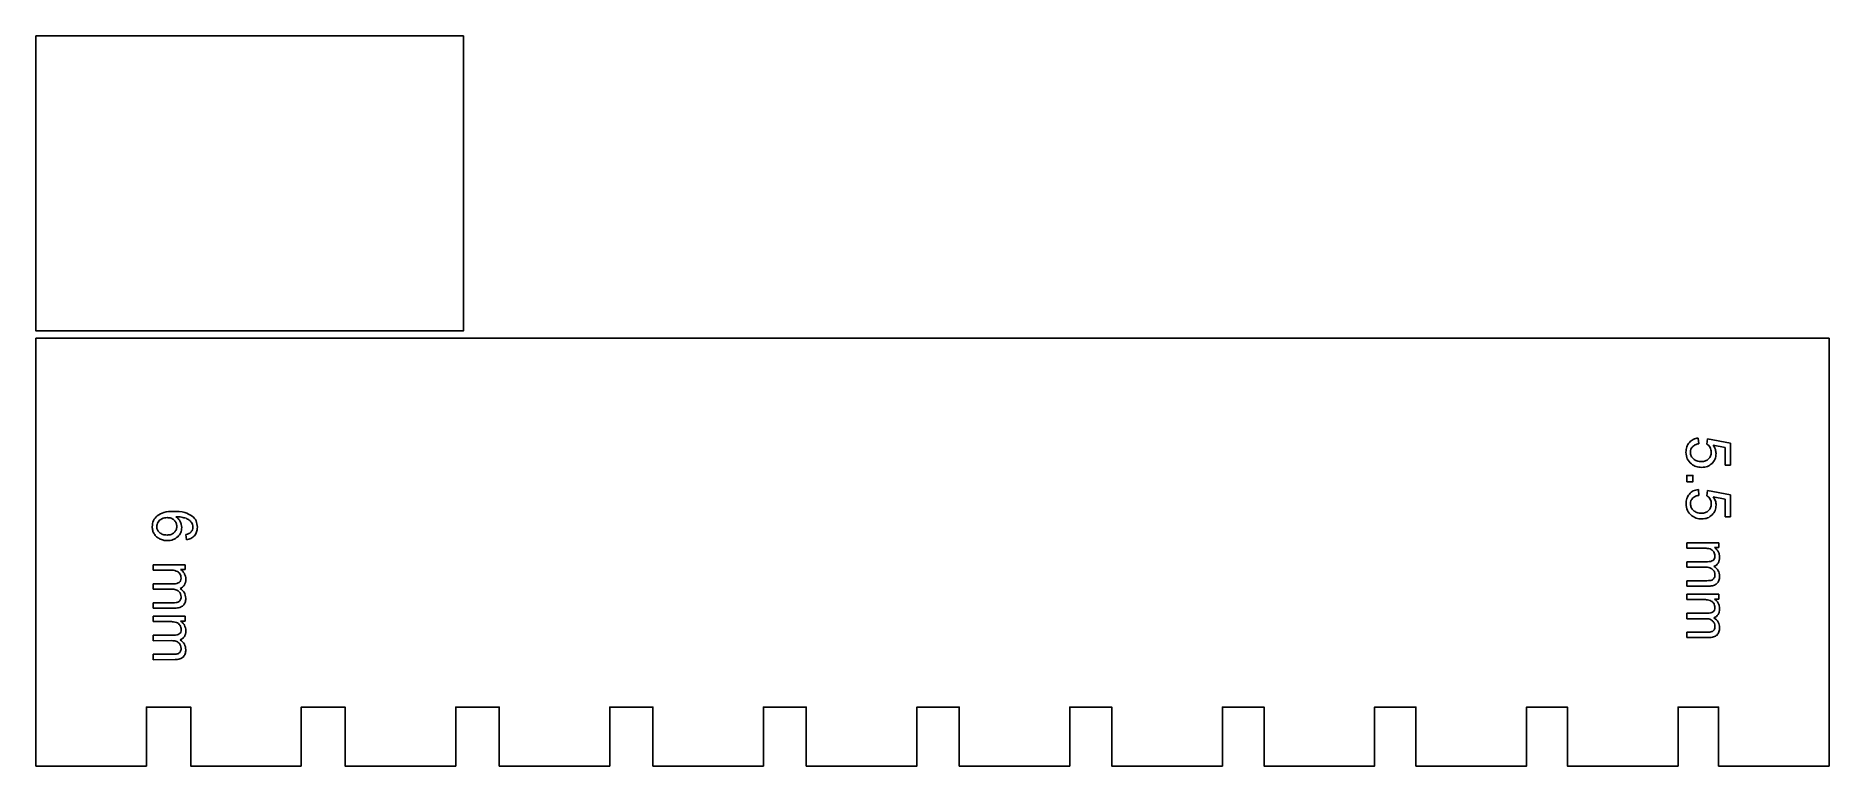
# Model space of a CAD drawing. Header units: millimetres. Extents: x 1 to 244, y -296 to -197.
import ezdxf

# ---------------------------------------------------------------- set-up
doc = ezdxf.new("R2010")
doc.units = ezdxf.units.MM
doc.layers.add('INSETS D 0.5', color=3, linetype='CONTINUOUS')
doc.layers.add('PERIMETER D 6.0', color=5, linetype='CONTINUOUS')

msp = doc.modelspace()

# ---------------------------------------------------------------- linework, layer by layer
at = {"layer": 'INSETS D 0.5'}
for p, q in [((226.57, -252.3), (226.5, -251.52)), ((227.77, -251.65), (227.68, -252.35)), ((230.85, -252.23), (227.77, -251.65)), ((228.53, -252.5), (230.15, -252.82)), ((230.15, -252.82), (230.15, -255.22)), ((230.85, -255.22), (230.85, -252.23)), ((230.15, -255.22), (230.85, -255.22)), ((226.57, -259.29), (226.51, -258.51)), ((227.77, -258.64), (227.68, -259.34)), ((230.86, -259.22), (227.77, -258.64)), ((228.54, -259.49), (230.15, -259.81)), ((230.15, -259.81), (230.15, -262.21)), ((230.86, -262.21), (230.86, -259.22)), ((230.15, -262.21), (230.86, -262.21)), ((21.36, -264.59), (21.42, -265.32)), ((229.29, -265.71), (224.94, -265.71)), ((224.94, -265.71), (224.94, -266.45)), ((224.94, -266.45), (227.2, -266.45)), ((228.68, -266.37), (229.29, -266.37)), ((229.29, -266.37), (229.29, -265.71)), ((21.24, -268.69), (16.89, -268.69)), ((16.89, -268.69), (16.89, -269.43)), ((16.89, -269.43), (19.15, -269.43)), ((20.63, -269.35), (21.24, -269.35)), ((21.24, -269.35), (21.24, -268.69)), ((227.77, -268.29), (224.94, -268.29)), ((224.94, -268.29), (224.94, -269.03)), ((224.94, -269.03), (227.47, -269.03)), ((19.72, -271.27), (16.89, -271.28)), ((16.89, -271.28), (16.89, -272.01)), ((16.89, -272.01), (19.42, -272.01)), ((227.68, -270.86), (224.95, -270.87)), ((224.95, -270.87), (224.95, -271.6)), ((224.95, -271.6), (227.93, -271.6)), ((19.63, -273.85), (16.89, -273.85)), ((16.89, -273.85), (16.89, -274.58)), ((16.89, -274.58), (19.88, -274.58)), ((229.29, -272.69), (224.95, -272.69)), ((224.95, -272.69), (224.95, -273.43)), ((224.95, -273.43), (227.2, -273.43)), ((228.69, -273.35), (229.29, -273.35)), ((229.29, -273.35), (229.29, -272.69)), ((21.24, -275.67), (16.9, -275.68)), ((16.9, -275.68), (16.9, -276.41)), ((16.9, -276.41), (19.15, -276.41)), ((20.63, -276.33), (21.24, -276.33)), ((21.24, -276.33), (21.24, -275.67)), ((227.77, -275.27), (224.95, -275.27)), ((224.95, -275.27), (224.95, -276.01)), ((224.95, -276.01), (227.48, -276.01)), ((19.72, -278.26), (16.9, -278.26)), ((16.9, -278.26), (16.9, -279)), ((16.9, -279), (19.42, -278.99)), ((227.69, -277.85), (224.95, -277.85)), ((224.95, -277.85), (224.95, -278.58)), ((224.95, -278.58), (227.94, -278.58)), ((19.64, -280.83), (16.9, -280.83)), ((16.9, -280.83), (16.9, -281.57)), ((16.9, -281.57), (19.88, -281.56))]:
    msp.add_line(p, q, dxfattribs=at)
msp.add_lwpolyline([(224.94, -257.44), (225.77, -257.44), (225.77, -256.6), (224.94, -256.6)], close=True, dxfattribs=at)
for points, knots in [([(224.83, -253.45), (224.85, -253.2), (224.87, -252.71), (225.15, -252.31), (225.29, -252.12)], [0, 0, 0, 0, 0.0752131, 0.1437529, 0.1437529, 0.1437529, 0.1437529]), ([(225.29, -252.12), (225.46, -251.96), (225.8, -251.64), (226.27, -251.56), (226.5, -251.52)], [0, 0, 0, 0, 0.0670521, 0.1377538, 0.1377538, 0.1377538, 0.1377538]), ([(225.72, -252.7), (225.64, -252.81), (225.47, -253.03), (225.45, -253.31), (225.44, -253.45)], [0, 0, 0, 0, 0.04059104, 0.08218233, 0.08218233, 0.08218233, 0.08218233]), ([(226.57, -252.3), (226.4, -252.33), (226.08, -252.39), (225.83, -252.6), (225.72, -252.7)], [0, 0, 0, 0, 0.05148933, 0.09523749, 0.09523749, 0.09523749, 0.09523749]), ([(228.1, -252.79), (228.04, -252.71), (227.93, -252.53), (227.76, -252.41), (227.68, -252.35)], [0, 0, 0, 0, 0.03161024, 0.06201681, 0.06201681, 0.06201681, 0.06201681]), ([(228.26, -253.44), (228.25, -253.32), (228.24, -253.1), (228.15, -252.89), (228.1, -252.79)], [0, 0, 0, 0, 0.03410797, 0.06682635, 0.06682635, 0.06682635, 0.06682635]), ([(228.53, -252.5), (228.64, -252.68), (228.86, -253.03), (228.89, -253.44), (228.91, -253.63)], [0, 0, 0, 0, 0.0621422, 0.1209159, 0.1209159, 0.1209159, 0.1209159]), ([(225.56, -255.03), (225.35, -254.81), (224.91, -254.38), (224.86, -253.77), (224.83, -253.45)], [0, 0, 0, 0, 0.0874243, 0.1785869, 0.1785869, 0.1785869, 0.1785869]), ([(225.44, -253.45), (225.45, -253.62), (225.49, -253.97), (225.72, -254.22), (225.84, -254.35)], [0, 0, 0, 0, 0.0501264, 0.1009201, 0.1009201, 0.1009201, 0.1009201]), ([(226.97, -255.5), (226.71, -255.48), (226.2, -255.45), (225.77, -255.17), (225.56, -255.03)], [0, 0, 0, 0, 0.076843, 0.1508432, 0.1508432, 0.1508432, 0.1508432]), ([(225.84, -254.35), (225.99, -254.46), (226.31, -254.69), (226.7, -254.71), (226.9, -254.72)], [0, 0, 0, 0, 0.054223, 0.1146828, 0.1146828, 0.1146828, 0.1146828]), ([(226.9, -254.72), (227.1, -254.71), (227.46, -254.69), (227.76, -254.47), (227.9, -254.36)], [0, 0, 0, 0, 0.0570684, 0.1076706, 0.1076706, 0.1076706, 0.1076706]), ([(228.37, -254.96), (228.17, -255.12), (227.76, -255.44), (227.24, -255.48), (226.97, -255.5)], [0, 0, 0, 0, 0.0742418, 0.1531686, 0.1531686, 0.1531686, 0.1531686]), ([(227.9, -254.36), (228, -254.23), (228.22, -253.96), (228.25, -253.62), (228.26, -253.44)], [0, 0, 0, 0, 0.0491654, 0.101784, 0.101784, 0.101784, 0.101784]), ([(228.91, -253.63), (228.89, -253.88), (228.85, -254.38), (228.53, -254.77), (228.37, -254.96)], [0, 0, 0, 0, 0.0737091, 0.1464167, 0.1464167, 0.1464167, 0.1464167]), ([(224.84, -260.44), (224.85, -260.19), (224.88, -259.7), (225.16, -259.3), (225.29, -259.11)], [0, 0, 0, 0, 0.0752131, 0.143753, 0.143753, 0.143753, 0.143753]), ([(225.29, -259.11), (225.46, -258.95), (225.81, -258.63), (226.27, -258.55), (226.51, -258.51)], [0, 0, 0, 0, 0.0670521, 0.1377538, 0.1377538, 0.1377538, 0.1377538]), ([(225.73, -259.69), (225.64, -259.8), (225.47, -260.02), (225.45, -260.3), (225.44, -260.44)], [0, 0, 0, 0, 0.04059102, 0.08218236, 0.08218236, 0.08218236, 0.08218236]), ([(226.57, -259.29), (226.4, -259.32), (226.08, -259.38), (225.84, -259.59), (225.73, -259.69)], [0, 0, 0, 0, 0.05148933, 0.09523747, 0.09523747, 0.09523747, 0.09523747]), ([(228.1, -259.79), (228.05, -259.7), (227.93, -259.52), (227.77, -259.4), (227.68, -259.34)], [0, 0, 0, 0, 0.03161024, 0.06201681, 0.06201681, 0.06201681, 0.06201681]), ([(228.27, -260.43), (228.26, -260.31), (228.25, -260.09), (228.15, -259.88), (228.1, -259.79)], [0, 0, 0, 0, 0.03410796, 0.06682634, 0.06682634, 0.06682634, 0.06682634]), ([(228.54, -259.49), (228.65, -259.67), (228.86, -260.02), (228.9, -260.43), (228.92, -260.62)], [0, 0, 0, 0, 0.0621422, 0.1209159, 0.1209159, 0.1209159, 0.1209159]), ([(16.78, -263.55), (16.81, -263.26), (16.86, -262.68), (17.26, -262.26), (17.46, -262.05)], [0, 0, 0, 0, 0.0852927, 0.1690642, 0.1690642, 0.1690642, 0.1690642]), ([(17.46, -262.05), (17.75, -261.88), (18.44, -261.48), (19.23, -261.47), (19.69, -261.46)], [0, 0, 0, 0, 0.0997142, 0.2340798, 0.2340798, 0.2340798, 0.2340798]), ([(18.1, -262.47), (17.99, -262.53), (17.78, -262.64), (17.64, -262.83), (17.57, -262.93)], [0, 0, 0, 0, 0.03626358, 0.07042939, 0.07042939, 0.07042939, 0.07042939]), ([(18.83, -262.31), (18.7, -262.32), (18.45, -262.33), (18.22, -262.43), (18.1, -262.47)], [0, 0, 0, 0, 0.03746285, 0.0750777, 0.0750777, 0.0750777, 0.0750777]), ([(19.77, -262.66), (19.64, -262.56), (19.36, -262.35), (19.01, -262.32), (18.83, -262.31)], [0, 0, 0, 0, 0.0489259, 0.1021817, 0.1021817, 0.1021817, 0.1021817]), ([(19.69, -261.46), (20.21, -261.47), (21.1, -261.48), (21.89, -261.92), (22.22, -262.1)], [0, 0, 0, 0, 0.1510612, 0.2645321, 0.2645321, 0.2645321, 0.2645321]), ([(20.13, -263.51), (20.11, -263.35), (20.08, -263.03), (19.87, -262.78), (19.77, -262.66)], [0, 0, 0, 0, 0.04700645, 0.09401043, 0.09401043, 0.09401043, 0.09401043]), ([(19.98, -262.2), (20.1, -262.29), (20.35, -262.47), (20.5, -262.72), (20.58, -262.85)], [0, 0, 0, 0, 0.04604888, 0.08939387, 0.08939387, 0.08939387, 0.08939387]), ([(21.37, -262.4), (21.17, -262.35), (20.72, -262.21), (20.25, -262.2), (19.98, -262.2)], [0, 0, 0, 0, 0.0609749, 0.14088, 0.14088, 0.14088, 0.14088]), ([(22.11, -262.95), (22.01, -262.84), (21.8, -262.61), (21.52, -262.47), (21.37, -262.4)], [0, 0, 0, 0, 0.04406161, 0.09306656, 0.09306656, 0.09306656, 0.09306656]), ([(22.22, -262.1), (22.42, -262.31), (22.83, -262.73), (22.88, -263.32), (22.91, -263.61)], [0, 0, 0, 0, 0.0835933, 0.1705414, 0.1705414, 0.1705414, 0.1705414]), ([(225.57, -262.02), (225.35, -261.8), (224.92, -261.37), (224.86, -260.76), (224.84, -260.44)], [0, 0, 0, 0, 0.0874242, 0.1785868, 0.1785868, 0.1785868, 0.1785868]), ([(225.44, -260.44), (225.46, -260.61), (225.49, -260.96), (225.73, -261.21), (225.84, -261.34)], [0, 0, 0, 0, 0.0501264, 0.10092, 0.10092, 0.10092, 0.10092]), ([(226.97, -262.49), (226.71, -262.47), (226.2, -262.44), (225.78, -262.16), (225.57, -262.02)], [0, 0, 0, 0, 0.0768431, 0.1508432, 0.1508432, 0.1508432, 0.1508432]), ([(225.84, -261.34), (225.99, -261.45), (226.31, -261.68), (226.7, -261.7), (226.91, -261.71)], [0, 0, 0, 0, 0.0542231, 0.1146828, 0.1146828, 0.1146828, 0.1146828]), ([(226.91, -261.71), (227.1, -261.7), (227.47, -261.68), (227.76, -261.46), (227.9, -261.36)], [0, 0, 0, 0, 0.0570684, 0.1076706, 0.1076706, 0.1076706, 0.1076706]), ([(228.37, -261.95), (228.17, -262.11), (227.77, -262.43), (227.24, -262.47), (226.97, -262.49)], [0, 0, 0, 0, 0.0742418, 0.1531686, 0.1531686, 0.1531686, 0.1531686]), ([(227.9, -261.36), (228.01, -261.22), (228.23, -260.96), (228.25, -260.61), (228.27, -260.43)], [0, 0, 0, 0, 0.0491653, 0.101784, 0.101784, 0.101784, 0.101784]), ([(228.92, -260.62), (228.89, -260.87), (228.85, -261.37), (228.53, -261.76), (228.37, -261.95)], [0, 0, 0, 0, 0.0737091, 0.1464167, 0.1464167, 0.1464167, 0.1464167]), ([(17.04, -264.52), (16.97, -264.37), (16.81, -264.06), (16.79, -263.72), (16.78, -263.55)], [0, 0, 0, 0, 0.0493744, 0.1009385, 0.1009385, 0.1009385, 0.1009385]), ([(17.79, -265.18), (17.63, -265.1), (17.34, -264.93), (17.14, -264.65), (17.04, -264.52)], [0, 0, 0, 0, 0.0516635, 0.1010073, 0.1010073, 0.1010073, 0.1010073]), ([(17.57, -262.93), (17.52, -263.02), (17.41, -263.21), (17.4, -263.43), (17.39, -263.54)], [0, 0, 0, 0, 0.03275866, 0.06429642, 0.06429642, 0.06429642, 0.06429642]), ([(17.39, -263.54), (17.41, -263.69), (17.44, -264), (17.66, -264.22), (17.77, -264.34)], [0, 0, 0, 0, 0.0443929, 0.09080747, 0.09080747, 0.09080747, 0.09080747]), ([(17.77, -264.34), (17.91, -264.44), (18.22, -264.65), (18.59, -264.66), (18.79, -264.67)], [0, 0, 0, 0, 0.0510441, 0.1095614, 0.1095614, 0.1095614, 0.1095614]), ([(18.79, -264.67), (18.98, -264.66), (19.34, -264.65), (19.63, -264.44), (19.77, -264.34)], [0, 0, 0, 0, 0.0562247, 0.1053869, 0.1053869, 0.1053869, 0.1053869]), ([(20.24, -264.91), (20.04, -265.06), (19.62, -265.37), (19.1, -265.41), (18.84, -265.43)], [0, 0, 0, 0, 0.0732906, 0.1523754, 0.1523754, 0.1523754, 0.1523754]), ([(19.77, -264.34), (19.87, -264.22), (20.08, -263.98), (20.11, -263.67), (20.13, -263.51)], [0, 0, 0, 0, 0.04608481, 0.09299082, 0.09299082, 0.09299082, 0.09299082]), ([(20.78, -263.65), (20.76, -263.89), (20.71, -264.37), (20.39, -264.73), (20.24, -264.91)], [0, 0, 0, 0, 0.0695303, 0.1397549, 0.1397549, 0.1397549, 0.1397549]), ([(20.58, -262.85), (20.64, -262.98), (20.75, -263.23), (20.77, -263.51), (20.78, -263.65)], [0, 0, 0, 0, 0.04205818, 0.08358429, 0.08358429, 0.08358429, 0.08358429]), ([(21.36, -264.59), (21.49, -264.55), (21.72, -264.5), (21.91, -264.37), (21.99, -264.31)], [0, 0, 0, 0, 0.0392847, 0.06943608, 0.06943608, 0.06943608, 0.06943608]), ([(22.51, -264.78), (22.36, -264.91), (22.05, -265.2), (21.64, -265.28), (21.42, -265.32)], [0, 0, 0, 0, 0.0595218, 0.1244968, 0.1244968, 0.1244968, 0.1244968]), ([(21.99, -264.31), (22.08, -264.2), (22.27, -263.99), (22.29, -263.71), (22.3, -263.57)], [0, 0, 0, 0, 0.04088125, 0.08195768, 0.08195768, 0.08195768, 0.08195768]), ([(22.3, -263.57), (22.3, -263.46), (22.28, -263.23), (22.16, -263.05), (22.11, -262.95)], [0, 0, 0, 0, 0.03341206, 0.06571916, 0.06571916, 0.06571916, 0.06571916]), ([(22.91, -263.61), (22.9, -263.84), (22.87, -264.26), (22.63, -264.61), (22.51, -264.78)], [0, 0, 0, 0, 0.0651701, 0.1247619, 0.1247619, 0.1247619, 0.1247619]), ([(18.84, -265.43), (18.65, -265.42), (18.29, -265.4), (17.95, -265.25), (17.79, -265.18)], [0, 0, 0, 0, 0.054824, 0.1085202, 0.1085202, 0.1085202, 0.1085202]), ([(228.11, -266.56), (227.98, -266.53), (227.68, -266.45), (227.37, -266.45), (227.2, -266.45)], [0, 0, 0, 0, 0.03948845, 0.09195986, 0.09195986, 0.09195986, 0.09195986]), ([(228.59, -266.95), (228.52, -266.86), (228.4, -266.69), (228.2, -266.61), (228.11, -266.56)], [0, 0, 0, 0, 0.0304071, 0.06217442, 0.06217442, 0.06217442, 0.06217442]), ([(228.5, -268.11), (228.58, -268.04), (228.73, -267.87), (228.74, -267.64), (228.75, -267.52)], [0, 0, 0, 0, 0.03004492, 0.06577416, 0.06577416, 0.06577416, 0.06577416]), ([(228.75, -267.52), (228.74, -267.42), (228.73, -267.22), (228.63, -267.04), (228.59, -266.95)], [0, 0, 0, 0, 0.03020688, 0.06039206, 0.06039206, 0.06039206, 0.06039206]), ([(228.68, -266.37), (228.78, -266.44), (228.99, -266.59), (229.12, -266.8), (229.19, -266.91)], [0, 0, 0, 0, 0.03738943, 0.07540232, 0.07540232, 0.07540232, 0.07540232]), ([(229.19, -266.91), (229.25, -267.03), (229.37, -267.27), (229.38, -267.54), (229.39, -267.68)], [0, 0, 0, 0, 0.03914043, 0.08045733, 0.08045733, 0.08045733, 0.08045733]), ([(20.05, -269.55), (19.93, -269.51), (19.63, -269.43), (19.32, -269.43), (19.15, -269.43)], [0, 0, 0, 0, 0.03948846, 0.09195987, 0.09195987, 0.09195987, 0.09195987]), ([(20.53, -269.93), (20.47, -269.85), (20.34, -269.68), (20.15, -269.59), (20.05, -269.55)], [0, 0, 0, 0, 0.03040715, 0.06217446, 0.06217446, 0.06217446, 0.06217446]), ([(20.7, -270.5), (20.69, -270.4), (20.68, -270.2), (20.58, -270.02), (20.53, -269.93)], [0, 0, 0, 0, 0.03020694, 0.06039201, 0.06039201, 0.06039201, 0.06039201]), ([(20.63, -269.35), (20.73, -269.42), (20.93, -269.57), (21.07, -269.79), (21.14, -269.89)], [0, 0, 0, 0, 0.03738936, 0.07540225, 0.07540225, 0.07540225, 0.07540225]), ([(21.14, -269.89), (21.2, -270.01), (21.31, -270.26), (21.33, -270.53), (21.34, -270.67)], [0, 0, 0, 0, 0.03914043, 0.08045733, 0.08045733, 0.08045733, 0.08045733]), ([(228.45, -269.33), (228.32, -269.24), (228.03, -269.04), (227.67, -269.03), (227.47, -269.03)], [0, 0, 0, 0, 0.0456945, 0.1041508, 0.1041508, 0.1041508, 0.1041508]), ([(227.77, -268.29), (227.91, -268.29), (228.17, -268.28), (228.4, -268.16), (228.5, -268.11)], [0, 0, 0, 0, 0.04320926, 0.07674502, 0.07674502, 0.07674502, 0.07674502]), ([(228.75, -270.09), (228.74, -269.95), (228.72, -269.66), (228.54, -269.44), (228.45, -269.33)], [0, 0, 0, 0, 0.04263787, 0.08375797, 0.08375797, 0.08375797, 0.08375797]), ([(229.19, -268.48), (229.11, -268.57), (228.97, -268.76), (228.74, -268.86), (228.63, -268.91)], [0, 0, 0, 0, 0.03566991, 0.07204166, 0.07204166, 0.07204166, 0.07204166]), ([(228.63, -268.91), (228.85, -269.09), (229.28, -269.44), (229.35, -269.99), (229.39, -270.25)], [0, 0, 0, 0, 0.0823504, 0.1596282, 0.1596282, 0.1596282, 0.1596282]), ([(229.39, -267.68), (229.38, -267.83), (229.37, -268.11), (229.25, -268.36), (229.19, -268.48)], [0, 0, 0, 0, 0.04423122, 0.08255499, 0.08255499, 0.08255499, 0.08255499]), ([(20.39, -272.31), (20.27, -272.23), (19.97, -272.03), (19.62, -272.02), (19.42, -272.01)], [0, 0, 0, 0, 0.0456945, 0.1041508, 0.1041508, 0.1041508, 0.1041508]), ([(19.72, -271.27), (19.86, -271.27), (20.12, -271.27), (20.35, -271.15), (20.45, -271.09)], [0, 0, 0, 0, 0.04320926, 0.07674499, 0.07674499, 0.07674499, 0.07674499]), ([(20.7, -273.07), (20.69, -272.93), (20.66, -272.64), (20.48, -272.42), (20.39, -272.31)], [0, 0, 0, 0, 0.04263787, 0.08375807, 0.08375807, 0.08375807, 0.08375807]), ([(20.45, -271.09), (20.52, -271.02), (20.68, -270.86), (20.69, -270.63), (20.7, -270.5)], [0, 0, 0, 0, 0.03004492, 0.06577416, 0.06577416, 0.06577416, 0.06577416]), ([(21.14, -271.46), (21.06, -271.56), (20.91, -271.75), (20.69, -271.85), (20.58, -271.9)], [0, 0, 0, 0, 0.03566982, 0.07204157, 0.07204157, 0.07204157, 0.07204157]), ([(20.58, -271.9), (20.8, -272.08), (21.23, -272.43), (21.3, -272.97), (21.34, -273.24)], [0, 0, 0, 0, 0.0823504, 0.1596282, 0.1596282, 0.1596282, 0.1596282]), ([(21.34, -270.67), (21.33, -270.82), (21.32, -271.1), (21.19, -271.34), (21.14, -271.46)], [0, 0, 0, 0, 0.04423122, 0.0825551, 0.0825551, 0.0825551, 0.0825551]), ([(227.68, -270.86), (227.81, -270.86), (228.03, -270.86), (228.24, -270.81), (228.32, -270.79)], [0, 0, 0, 0, 0.03805376, 0.06424158, 0.06424158, 0.06424158, 0.06424158]), ([(229.03, -271.25), (228.89, -271.35), (228.56, -271.58), (228.15, -271.59), (227.93, -271.6)], [0, 0, 0, 0, 0.0524336, 0.1178337, 0.1178337, 0.1178337, 0.1178337]), ([(228.32, -270.79), (228.38, -270.76), (228.51, -270.7), (228.59, -270.59), (228.63, -270.53)], [0, 0, 0, 0, 0.02023607, 0.04127268, 0.04127268, 0.04127268, 0.04127268]), ([(228.63, -270.53), (228.67, -270.47), (228.74, -270.33), (228.75, -270.17), (228.75, -270.09)], [0, 0, 0, 0, 0.02231613, 0.04623901, 0.04623901, 0.04623901, 0.04623901]), ([(229.39, -270.25), (229.38, -270.45), (229.36, -270.82), (229.14, -271.11), (229.03, -271.25)], [0, 0, 0, 0, 0.0578928, 0.1079639, 0.1079639, 0.1079639, 0.1079639]), ([(19.63, -273.85), (19.76, -273.85), (19.97, -273.85), (20.18, -273.8), (20.27, -273.78)], [0, 0, 0, 0, 0.03805376, 0.06424158, 0.06424158, 0.06424158, 0.06424158]), ([(20.98, -274.23), (20.83, -274.33), (20.5, -274.56), (20.1, -274.57), (19.88, -274.58)], [0, 0, 0, 0, 0.0524335, 0.1178336, 0.1178336, 0.1178336, 0.1178336]), ([(20.27, -273.78), (20.33, -273.75), (20.46, -273.69), (20.54, -273.57), (20.58, -273.52)], [0, 0, 0, 0, 0.02023607, 0.04127268, 0.04127268, 0.04127268, 0.04127268]), ([(20.58, -273.52), (20.62, -273.45), (20.69, -273.31), (20.7, -273.16), (20.7, -273.07)], [0, 0, 0, 0, 0.02231613, 0.04623889, 0.04623889, 0.04623889, 0.04623889]), ([(21.34, -273.24), (21.33, -273.44), (21.31, -273.81), (21.08, -274.1), (20.98, -274.23)], [0, 0, 0, 0, 0.057893, 0.1079641, 0.1079641, 0.1079641, 0.1079641]), ([(228.11, -273.55), (227.98, -273.51), (227.69, -273.43), (227.38, -273.43), (227.2, -273.43)], [0, 0, 0, 0, 0.03948842, 0.09195984, 0.09195984, 0.09195984, 0.09195984]), ([(228.59, -273.93), (228.53, -273.85), (228.4, -273.68), (228.21, -273.59), (228.11, -273.55)], [0, 0, 0, 0, 0.03040701, 0.06217439, 0.06217439, 0.06217439, 0.06217439]), ([(228.51, -275.09), (228.58, -275.02), (228.74, -274.85), (228.75, -274.63), (228.76, -274.5)], [0, 0, 0, 0, 0.03004502, 0.06577413, 0.06577413, 0.06577413, 0.06577413]), ([(228.76, -274.5), (228.75, -274.4), (228.73, -274.2), (228.64, -274.02), (228.59, -273.93)], [0, 0, 0, 0, 0.03020699, 0.06039207, 0.06039207, 0.06039207, 0.06039207]), ([(228.69, -273.35), (228.79, -273.42), (228.99, -273.57), (229.13, -273.79), (229.2, -273.89)], [0, 0, 0, 0, 0.03738943, 0.07540223, 0.07540223, 0.07540223, 0.07540223]), ([(229.39, -274.67), (229.39, -274.82), (229.38, -275.09), (229.25, -275.34), (229.19, -275.46)], [0, 0, 0, 0, 0.04423133, 0.08255522, 0.08255522, 0.08255522, 0.08255522]), ([(229.2, -273.89), (229.26, -274.01), (229.37, -274.26), (229.39, -274.53), (229.39, -274.67)], [0, 0, 0, 0, 0.03914043, 0.08045721, 0.08045721, 0.08045721, 0.08045721]), ([(20.06, -276.53), (19.93, -276.5), (19.63, -276.42), (19.33, -276.41), (19.15, -276.41)], [0, 0, 0, 0, 0.03948847, 0.09195988, 0.09195988, 0.09195988, 0.09195988]), ([(20.54, -276.91), (20.48, -276.83), (20.35, -276.66), (20.16, -276.57), (20.06, -276.53)], [0, 0, 0, 0, 0.03040701, 0.06217439, 0.06217439, 0.06217439, 0.06217439]), ([(20.7, -277.49), (20.7, -277.38), (20.68, -277.18), (20.59, -277), (20.54, -276.91)], [0, 0, 0, 0, 0.03020699, 0.06039207, 0.06039207, 0.06039207, 0.06039207]), ([(20.63, -276.33), (20.73, -276.41), (20.94, -276.56), (21.08, -276.77), (21.15, -276.88)], [0, 0, 0, 0, 0.03738943, 0.07540223, 0.07540223, 0.07540223, 0.07540223]), ([(21.15, -276.88), (21.2, -277), (21.32, -277.24), (21.33, -277.51), (21.34, -277.65)], [0, 0, 0, 0, 0.03914043, 0.08045733, 0.08045733, 0.08045733, 0.08045733]), ([(228.45, -276.31), (228.32, -276.22), (228.03, -276.02), (227.68, -276.01), (227.48, -276.01)], [0, 0, 0, 0, 0.0456944, 0.1041507, 0.1041507, 0.1041507, 0.1041507]), ([(227.77, -275.27), (227.92, -275.27), (228.18, -275.26), (228.41, -275.14), (228.51, -275.09)], [0, 0, 0, 0, 0.04320926, 0.07674502, 0.07674502, 0.07674502, 0.07674502]), ([(228.76, -277.07), (228.75, -276.93), (228.72, -276.64), (228.54, -276.42), (228.45, -276.31)], [0, 0, 0, 0, 0.04263787, 0.08375807, 0.08375807, 0.08375807, 0.08375807]), ([(229.19, -275.46), (229.12, -275.55), (228.97, -275.75), (228.75, -275.84), (228.63, -275.89)], [0, 0, 0, 0, 0.03566982, 0.07204157, 0.07204157, 0.07204157, 0.07204157]), ([(228.63, -275.89), (228.86, -276.07), (229.29, -276.42), (229.36, -276.97), (229.4, -277.24)], [0, 0, 0, 0, 0.0823503, 0.1596281, 0.1596281, 0.1596281, 0.1596281]), ([(228.64, -277.51), (228.67, -277.45), (228.75, -277.31), (228.75, -277.15), (228.76, -277.07)], [0, 0, 0, 0, 0.02231602, 0.0462389, 0.0462389, 0.0462389, 0.0462389]), ([(229.4, -277.24), (229.39, -277.43), (229.37, -277.8), (229.14, -278.1), (229.04, -278.23)], [0, 0, 0, 0, 0.0578931, 0.1079642, 0.1079642, 0.1079642, 0.1079642]), ([(20.4, -279.3), (20.27, -279.21), (19.98, -279.01), (19.62, -279), (19.42, -278.99)], [0, 0, 0, 0, 0.0456945, 0.1041508, 0.1041508, 0.1041508, 0.1041508]), ([(19.72, -278.26), (19.87, -278.25), (20.13, -278.25), (20.36, -278.13), (20.46, -278.08)], [0, 0, 0, 0, 0.04320926, 0.07674502, 0.07674502, 0.07674502, 0.07674502]), ([(20.7, -280.06), (20.69, -279.91), (20.67, -279.63), (20.49, -279.4), (20.4, -279.3)], [0, 0, 0, 0, 0.04263787, 0.08375797, 0.08375797, 0.08375797, 0.08375797]), ([(20.46, -278.08), (20.53, -278), (20.69, -277.84), (20.7, -277.61), (20.7, -277.49)], [0, 0, 0, 0, 0.03004502, 0.06577413, 0.06577413, 0.06577413, 0.06577413]), ([(21.14, -278.44), (21.07, -278.54), (20.92, -278.73), (20.69, -278.83), (20.58, -278.88)], [0, 0, 0, 0, 0.03566991, 0.07204166, 0.07204166, 0.07204166, 0.07204166]), ([(20.58, -278.88), (20.8, -279.06), (21.23, -279.41), (21.31, -279.95), (21.34, -280.22)], [0, 0, 0, 0, 0.0823503, 0.1596281, 0.1596281, 0.1596281, 0.1596281]), ([(21.34, -277.65), (21.34, -277.8), (21.33, -278.08), (21.2, -278.33), (21.14, -278.44)], [0, 0, 0, 0, 0.0442311, 0.08255499, 0.08255499, 0.08255499, 0.08255499]), ([(227.69, -277.85), (227.82, -277.85), (228.03, -277.85), (228.24, -277.8), (228.33, -277.77)], [0, 0, 0, 0, 0.03805376, 0.06424158, 0.06424158, 0.06424158, 0.06424158]), ([(229.04, -278.23), (228.89, -278.33), (228.56, -278.56), (228.16, -278.57), (227.94, -278.58)], [0, 0, 0, 0, 0.0524336, 0.1178337, 0.1178337, 0.1178337, 0.1178337]), ([(228.33, -277.77), (228.39, -277.75), (228.51, -277.69), (228.6, -277.57), (228.64, -277.51)], [0, 0, 0, 0, 0.02023607, 0.04127268, 0.04127268, 0.04127268, 0.04127268]), ([(19.64, -280.83), (19.76, -280.83), (19.98, -280.83), (20.19, -280.78), (20.27, -280.76)], [0, 0, 0, 0, 0.03805376, 0.06424158, 0.06424158, 0.06424158, 0.06424158]), ([(20.99, -281.21), (20.84, -281.32), (20.51, -281.54), (20.11, -281.56), (19.88, -281.56)], [0, 0, 0, 0, 0.0524335, 0.1178336, 0.1178336, 0.1178336, 0.1178336]), ([(20.27, -280.76), (20.34, -280.73), (20.46, -280.67), (20.54, -280.56), (20.59, -280.5)], [0, 0, 0, 0, 0.02023607, 0.04127268, 0.04127268, 0.04127268, 0.04127268]), ([(20.59, -280.5), (20.62, -280.43), (20.69, -280.29), (20.7, -280.14), (20.7, -280.06)], [0, 0, 0, 0, 0.02231613, 0.04623889, 0.04623889, 0.04623889, 0.04623889]), ([(21.34, -280.22), (21.33, -280.42), (21.31, -280.79), (21.09, -281.08), (20.99, -281.21)], [0, 0, 0, 0, 0.0578931, 0.1079642, 0.1079642, 0.1079642, 0.1079642])]:
    msp.add_open_spline(points, degree=3, knots=knots, dxfattribs=at)
at = {"layer": 'PERIMETER D 6.0'}
for points in [[(1, -197), (59, -197), (59, -237), (1, -237)], [(37, -296), (22, -296), (22, -288), (16, -288), (16, -296), (1, -296), (1, -238), (244.25, -238), (244.25, -296), (229.25, -296), (229.25, -288), (223.75, -288), (223.75, -296), (208.75, -296), (208.75, -288), (203.2, -288), (203.2, -296), (188.2, -296), (188.2, -288), (182.6, -288), (182.6, -296), (167.6, -296), (167.6, -288), (161.95, -288), (161.95, -296), (146.95, -296), (146.95, -288), (141.25, -288), (141.25, -296), (126.25, -296), (126.25, -288), (120.5, -288), (120.5, -296), (105.5, -296), (105.5, -288), (99.7, -288), (99.7, -296), (84.7, -296), (84.7, -288), (78.85, -288), (78.85, -296), (63.85, -296), (63.85, -288), (57.95, -288), (57.95, -296), (42.95, -296), (42.95, -288), (37, -288)]]:
    msp.add_lwpolyline(points, close=True, dxfattribs=at)

doc.saveas('drawing.dxf')
